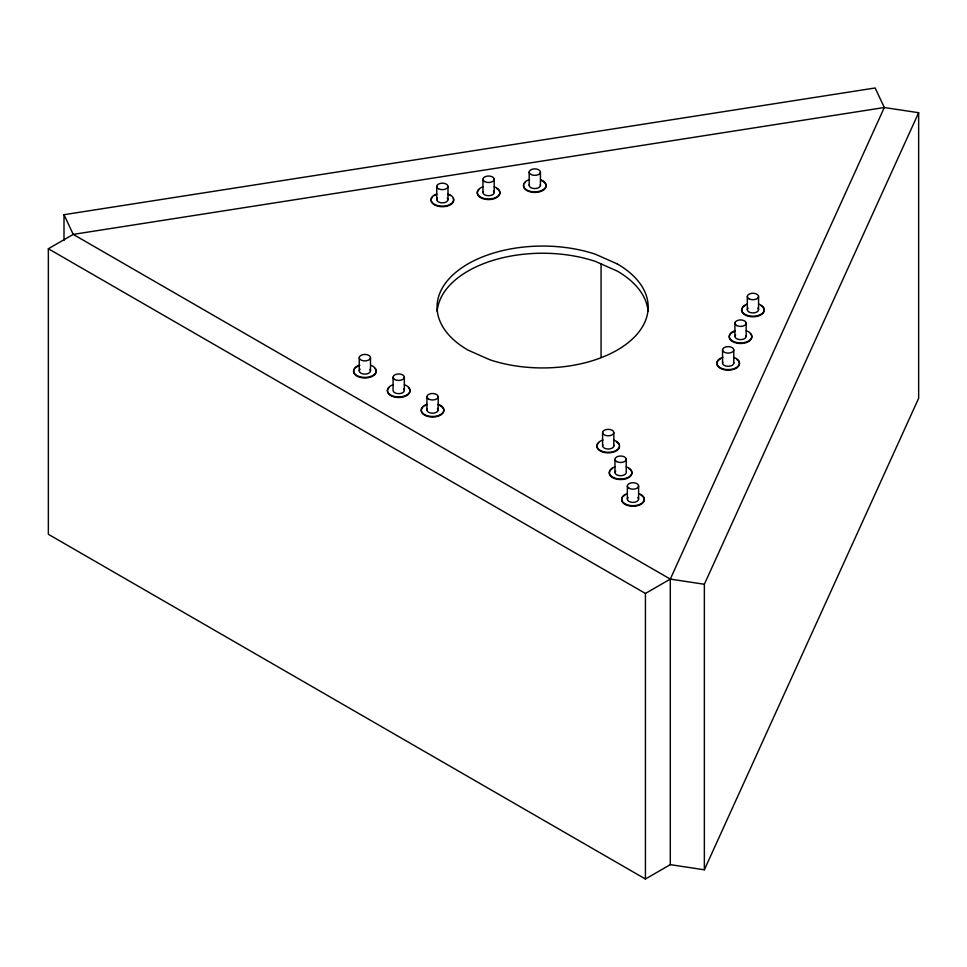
<?xml version="1.0" encoding="UTF-8"?>
<svg xmlns="http://www.w3.org/2000/svg" width="967" height="967" viewBox="0 0 967 967"><rect width="100%" height="100%" fill="white"/><g stroke="black" fill="none" stroke-linecap="round" stroke-linejoin="round"><path stroke-width="1.45" d="M670.3 864.643L704.351 869.804L918.65 398.259L918.65 112.716L884.309 107.518L73.226 234.389L48.35 248.749L48.35 534.292L645.424 879.015L670.3 864.643L670.3 579.1L884.309 107.518L875.159 87.985L64.003 214.698L64.003 240.372M704.351 869.804L704.351 584.261L918.65 112.716M48.35 248.749L645.424 593.46L670.3 579.1L704.351 584.261M670.3 579.1L73.226 234.389L64.003 214.698M758.563 296.482L758.563 309.706M747.31 296.482L747.31 309.706M746.173 323.171L746.173 336.383M734.92 323.171L734.92 336.383M733.784 350.006A5.633 3.252 0 0 1 725.129 352.592A5.633 3.252 0 0 1 725.576 346.972A5.633 3.252 0 0 1 733.784 350.006L733.784 363.217M722.542 349.703L722.542 362.915M645.424 593.46L645.424 879.015M638.607 485.942L638.607 499.153M627.353 485.942L627.353 499.153M626.229 459.252L626.229 472.464A5.633 3.252 0 0 1 619.146 475.607A5.633 3.252 0 0 1 615.725 470.844M614.964 459.252L614.964 472.464M613.84 432.72A5.633 3.252 0 0 1 605.173 435.307A5.633 3.252 0 0 1 605.632 429.686A5.633 3.252 0 0 1 613.84 432.72L613.84 445.932M602.586 432.418L602.586 445.63M601.063 263.773L601.063 357.186M540.432 172.271A5.633 3.252 0 0 1 531.765 174.858A5.633 3.252 0 0 1 532.213 169.225A5.633 3.252 0 0 1 540.432 172.271L540.432 185.483M529.179 171.969L529.179 185.18M494.21 179.27L494.21 192.481M482.956 179.27L482.956 192.481M447.999 186.413L447.999 199.625M438.172 396.736L438.172 409.948M436.733 186.413L436.733 199.625M426.918 396.736L426.918 409.948M404.339 377.203L404.339 390.414M393.073 377.203L393.073 390.414A5.633 3.252 0 0 0 400.169 393.557A5.633 3.252 0 0 0 403.59 388.782M370.494 357.814A5.633 3.252 0 0 1 361.839 360.401A5.633 3.252 0 0 1 362.287 354.78A5.633 3.252 0 0 1 370.494 357.814L370.494 371.026M359.253 357.512L359.253 370.724M437.181 311.301A105.548 60.933 0 0 1 595.394 261.404L617.248 271.098A105.548 60.933 0 0 1 648.047 311.301M437.422 408.328A5.633 3.252 0 0 1 433.276 413.175A5.633 3.252 0 0 1 427.1 409.101M369.877 369.382A5.633 3.252 0 0 1 364.619 374.12A5.633 3.252 0 0 1 360.135 369.128M438.196 404.871A11.302 6.527 0 0 1 442.33 413.791A11.302 6.527 0 0 1 426.894 416.173A11.302 6.527 0 0 1 422.748 407.252M424.549 405.91A11.302 6.527 0 0 1 426.894 404.871M408.497 387.719A11.302 6.527 0 0 1 398.706 397.51A11.302 6.527 0 0 1 388.915 387.719M404.363 384.757A11.302 6.527 0 0 1 407.373 394.609A11.302 6.527 0 0 1 390.052 394.609A11.302 6.527 0 0 1 393.049 384.757M438.196 404.291A11.302 6.527 0 0 1 441.206 414.142A11.302 6.527 0 0 1 423.884 414.142A11.302 6.527 0 0 1 426.894 404.291M370.977 365.381A11.302 6.527 0 0 1 373.189 375.305A11.302 6.527 0 0 1 355.88 374.833A11.302 6.527 0 0 1 359.676 365.079M374.918 368.451A11.302 6.527 0 0 1 365.828 377.964A11.302 6.527 0 0 1 354.103 369.479M355.36 367.931A11.302 6.527 0 0 1 359.676 365.659M640.976 495.116A11.302 6.527 0 0 1 635.911 506.031A11.302 6.527 0 0 1 622.059 498.041M623.195 496.47A11.302 6.527 0 0 1 624.984 495.116M619.509 446.657A11.302 6.527 0 0 1 613.404 452.157L610.636 452.737A11.302 6.527 0 0 1 598.936 450.09A11.302 6.527 0 0 1 598.694 442.838M616.571 441.967A11.302 6.527 0 0 1 619.255 444.965M628.598 468.427A11.302 6.527 0 0 1 623.522 479.354L620.596 479.572A11.302 6.527 0 0 1 610.153 475.546A11.302 6.527 0 0 1 612.607 468.427M626.253 466.819A11.302 6.527 0 0 1 629.263 476.671A11.302 6.527 0 0 1 611.942 476.671A11.302 6.527 0 0 1 614.939 466.819M638.631 493.496A11.302 6.527 0 0 1 641.641 503.348A11.302 6.527 0 0 1 624.319 503.348A11.302 6.527 0 0 1 627.329 493.496M614.311 440.287A11.302 6.527 0 0 1 616.535 450.211A11.302 6.527 0 0 1 599.226 449.74A11.302 6.527 0 0 1 603.021 439.985M637.857 497.534A5.633 3.252 0 0 1 632.986 502.405A5.633 3.252 0 0 1 628.103 497.534M613.719 445.086A5.633 3.252 0 0 1 607.953 449.026A5.633 3.252 0 0 1 602.852 444.796M447.238 198.005A5.633 3.252 0 0 1 442.366 202.877A5.633 3.252 0 0 1 437.495 198.005M540.299 184.637A5.633 3.252 0 0 1 534.546 188.577A5.633 3.252 0 0 1 529.445 184.346M493.46 190.85A5.633 3.252 0 0 1 489.314 195.697A5.633 3.252 0 0 1 483.149 191.635M540.904 180.406A11.302 6.527 0 0 1 539.997 191.708A11.302 6.527 0 0 1 523.51 185.604M524.029 183.923A11.302 6.527 0 0 1 525.286 182.388M496.579 188.444A11.302 6.527 0 0 1 497.243 197.256A11.302 6.527 0 0 1 482.098 198.404A11.302 6.527 0 0 1 478.798 189.786M453.293 198.513A11.302 6.527 0 0 1 440.892 206.672A11.302 6.527 0 0 1 432.575 196.942M434.376 195.588A11.302 6.527 0 0 1 436.709 194.548M448.023 194.548A11.302 6.527 0 0 1 450.368 195.588M494.234 186.824A11.302 6.527 0 0 1 497.243 196.676A11.302 6.527 0 0 1 479.922 196.676A11.302 6.527 0 0 1 482.932 186.824M540.904 179.838A11.302 6.527 0 0 1 543.116 189.75A11.302 6.527 0 0 1 525.818 189.29A11.302 6.527 0 0 1 529.614 179.536M448.023 193.98A11.302 6.527 0 0 1 451.033 203.832A11.302 6.527 0 0 1 433.7 203.832A11.302 6.527 0 0 1 436.709 193.98M757.814 308.074A5.633 3.252 0 0 1 752.93 312.945A5.633 3.252 0 0 1 748.059 308.074M733.663 362.371A5.633 3.252 0 0 1 727.909 366.312A5.633 3.252 0 0 1 722.796 362.081M745.992 335.549A5.633 3.252 0 0 1 739.815 339.61A5.633 3.252 0 0 1 735.669 334.763M736.528 359.24A11.302 6.527 0 0 1 735.778 368.463A11.302 6.527 0 0 1 719.811 368.04A11.302 6.527 0 0 1 720.548 358.817M750.344 333.7A11.302 6.527 0 0 1 746.198 342.608A11.302 6.527 0 0 1 730.762 340.227A11.302 6.527 0 0 1 734.896 331.306M760.932 305.657A11.302 6.527 0 0 1 755.856 316.584A11.302 6.527 0 0 1 742.015 308.582M743.139 307.01A11.302 6.527 0 0 1 744.941 305.657M746.198 330.726A11.302 6.527 0 0 1 749.207 340.577A11.302 6.527 0 0 1 731.886 340.577A11.302 6.527 0 0 1 734.896 330.726M734.267 357.572A11.302 6.527 0 0 1 736.479 367.496A11.302 6.527 0 0 1 719.17 367.025A11.302 6.527 0 0 1 722.965 357.27M758.587 304.049A11.302 6.527 0 0 1 761.597 313.9A11.302 6.527 0 0 1 744.276 313.9A11.302 6.527 0 0 1 747.273 304.049M617.248 263.906L595.394 254.224A105.548 60.933 0 0 0 458.878 269.902A105.548 60.933 0 0 0 467.98 350.09L489.834 359.772A105.548 60.933 0 0 0 626.35 344.095A105.548 60.933 0 0 0 617.248 263.906M428.562 399.033A5.633 3.252 0 0 0 437.978 397.57A5.633 3.252 0 0 0 431.089 393.593A5.633 3.252 0 0 0 428.562 399.033M394.729 379.499A5.633 3.252 0 0 0 404.146 378.037A5.633 3.252 0 0 0 397.256 374.06A5.633 3.252 0 0 0 394.729 379.499M616.62 461.549A5.633 3.252 0 0 0 626.036 460.099A5.633 3.252 0 0 0 619.146 456.122A5.633 3.252 0 0 0 616.62 461.549M628.997 488.238A5.633 3.252 0 0 0 638.425 486.776A5.633 3.252 0 0 0 631.524 482.799A5.633 3.252 0 0 0 628.997 488.238M438.389 188.71A5.633 3.252 0 0 0 447.806 187.26A5.633 3.252 0 0 0 440.916 183.271A5.633 3.252 0 0 0 438.389 188.71M484.6 181.566A5.633 3.252 0 0 0 494.028 180.104A5.633 3.252 0 0 0 487.126 176.127A5.633 3.252 0 0 0 484.6 181.566M748.954 298.779A5.633 3.252 0 0 0 758.37 297.328A5.633 3.252 0 0 0 751.48 293.352A5.633 3.252 0 0 0 748.954 298.779M736.564 325.468A5.633 3.252 0 0 0 745.992 324.005A5.633 3.252 0 0 0 739.09 320.029A5.633 3.252 0 0 0 736.564 325.468"/></g></svg>
